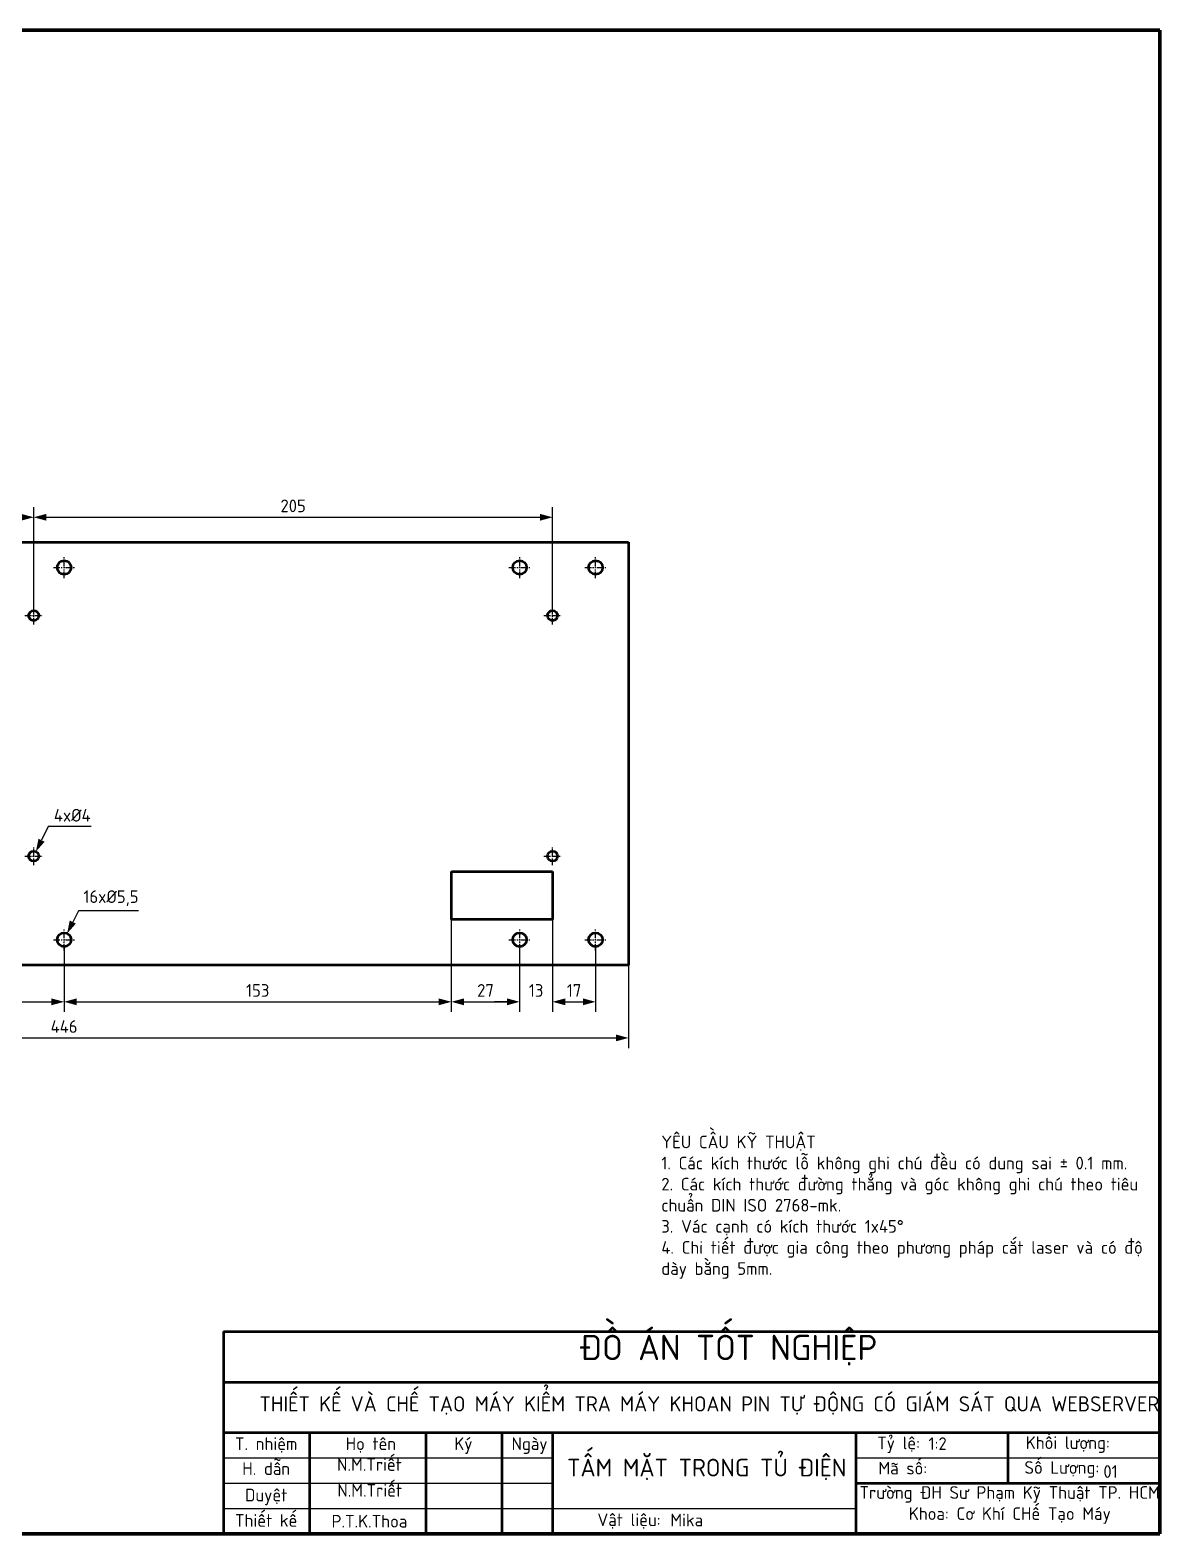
# Model space of a CAD drawing. Header units: millimetres. Extents: x -190 to 12889, y -227 to 3957.
# Drawn here: x 5305 to 5751, y 488 to 1082 of the extents above; entities that cross this region are included whole.
import ezdxf

# ---------------------------------------------------------------- set-up
doc = ezdxf.new("R2010")
doc.units = ezdxf.units.MM
doc.header["$LTSCALE"] = 0.7
doc.header["$PDMODE"] = 35
doc.header["$PDSIZE"] = -4
doc.linetypes.add('CENTER2', pattern=[1.125, 0.75, -0.125, 0.125, -0.125])
doc.layers.get('0').update_dxf_attribs({"color": 255})
for name, color, linetype, lineweight in [('AM_5', 10, 'Continuous', 25), ('AMC_Contour', 7, 'Continuous', 50), ('CON', 7, 'Continuous', 50), ('DIM', 94, 'Continuous', 25), ('KHUNGBV', 5, 'Continuous', 70), ('TEXT', 7, 'Continuous', 25)]:
    doc.layers.add(name, color=color, linetype=linetype, lineweight=lineweight)
doc.styles.add('TCVN-7284', font='tcvn+7284-2003r.ttf')
doc.dimstyles.new('TCVN_ISO-25_RadiusDia', dxfattribs={"dimtxt": 2.5, "dimasz": 2.5, "dimexe": 2, "dimexo": 0, "dimgap": 1, "dimtad": 1, "dimtoh": 1, "dimtxsty": 'TCVN-7284', "dimblk": 'Arrow', "dimcen": 0, "dimclrd": 256, "dimclre": 256, "dimclrt": 256, "dimadec": 0, "dimazin": 0, "dimtfac": 1, "dimtofl": 0, "dimtmove": 1, "dimatfit": 0, "dimldrblk": 'Arrow', "dimfxl": 1, "dimlwd": -1, "dimlwe": -1, "dimarcsym": 0})

# ---------------------------------------------------------------- blocks, each defined once
blk = doc.blocks.new('KHUNG_A3')
at = {"layer": 'CON', "color": 8, "linetype": 'Continuous', "ltscale": 0.66}
for p, q in [((296.71, 84.61), (296.71, 44.61)), ((296.71, 84.61), (481.71, 84.61)), ((296.71, 74.61), (481.71, 74.61)), ((296.71, 64.61), (481.71, 64.61)), ((313.71, 64.61), (313.71, 44.61)), ((336.71, 64.61), (336.71, 44.61)), ((351.71, 64.61), (351.71, 44.61)), ((361.71, 64.61), (361.71, 44.61)), ((421.71, 44.61), (421.71, 64.61)), ((451.71, 54.61), (451.71, 64.61)), ((421.71, 54.61), (481.71, 54.61))]:
    blk.add_line(p, q, dxfattribs=at)
at = {"layer": 'DIM', "color": 8, "linetype": 'Continuous', "ltscale": 0.66}
for p, q in [((296.71, 59.61), (361.71, 59.61)), ((421.71, 59.61), (481.71, 59.61)), ((296.71, 54.61), (361.71, 54.61)), ((296.71, 49.61), (421.71, 49.61))]:
    blk.add_line(p, q, dxfattribs=at)
at = {"layer": 'KHUNGBV', "color": 8, "linetype": 'Continuous', "ltscale": 0.66}
for p, q in [((481.71, 341.61), (61.71, 341.61)), ((481.71, 44.61), (481.71, 341.61)), ((61.71, 44.61), (481.71, 44.61))]:
    blk.add_line(p, q, dxfattribs=at)
at = {"color": 255, "attachment_point": 1, "style": 'TCVN-7284'}
for s, width, insert, char_height in [('{\\W1.485708; }ĐỒ ÁN TỐT NGHIỆP', 65.6643, (362.61, 83.93), 5), ('\\pxqc;T. nhiệm', 16.8827, (296.71, 63.68), 2.5), ('{\\W2.460912; }Họ tên', 16.8827, (317.11, 63.68), 2.5), ('{\\W4.544245; }Ký', 16.8827, (335.42, 63.68), 2.5), ('{\\W1.017842; }Ngày', 9.8035, (352.08, 63.68), 2.5), ('\\pxqc;Tỷ lệ:', 9.8035, (425.19, 63.83), 2.5), ('\\pxqc;Khối lượng:', 20.0073, (453.51, 63.88), 2.5), ('\\pxqc;H. dẫn', 16.8827, (296.71, 58.76), 2.5), ('\\pxqc;N.M.Triết', 16.8827, (317.11, 59.57), 2.5), ('{\\W0.286782; }Mã số:', 12.5818, (425.56, 58.85), 2.5), ('\\pxqc;Số Lượng:', 17.9691, (453.36, 58.98), 2.5), ('\\pxqc;Duyệt', 16.8827, (296.71, 53.54), 2.5), ('\\pxqc;N.M.Triết', 16.8827, (317.16, 54.47), 2.5), ('{\\W0.981773; }Trường ĐH Sư Phạm Kỹ Thuật TP. HCM\\P{\\W7.398439; }Khoa: Cơ Khí CHế Tạo Máy ', 61.6953, (420.88, 54.04), 2.5), ('\\pxqc;Thiết kế', 16.8827, (296.71, 48.52), 2.5), ('\\pxqc;P.T.K.Thoa', 16.8827, (317.11, 48.37), 2.5), ('\\pxi-3,l3,qc,t3;Vật liệu:', 59.8171, (346.92, 48.66), 2.5)]:
    blk.add_mtext_dynamic_manual_height_columns(s, width=width, gutter_width=88.6, heights=[0], dxfattribs=dict(at, insert=insert, char_height=char_height))
at = {"color": 255, "insert": (303.83, 71.79), "char_height": 3, "width": 178.521, "attachment_point": 1, "style": 'TCVN-7284'}
blk.add_mtext('THIẾT KẾ VÀ CHẾ TẠO MÁY KIỂM TRA MÁY KHOAN PIN TỰ ĐỘNG CÓ GIÁM SÁT QUA WEBSERVER\\P', dxfattribs=at)
blk = doc.blocks.new('*U665')
at = {"layer": 'AM_5', "color": 0, "linetype": 'CENTER2', "ltscale": 5, "transparency": 16777216}
for p, q in [((-4.25, 0), (-0.55, 0)), ((0, 0.55), (0, 4.25)), ((0.55, 0), (4.25, 0)), ((0, -4.25), (0, -0.55))]:
    blk.add_line(p, q, dxfattribs=at)
at = {"layer": 'AM_5', "color": 0, "linetype": 'Continuous', "ltscale": 5, "transparency": 16777216}
for p, q in [((-0.275, 0), (0.275, 0)), ((0, -0.275), (0, 0.275))]:
    blk.add_line(p, q, dxfattribs=at)
blk = doc.blocks.new('*U674')
at = {"layer": 'AM_5', "color": 0, "linetype": 'CENTER2', "ltscale": 5, "transparency": 16777216}
for p, q in [((-4.25, 0), (-0.55, 0)), ((0, 0.55), (0, 4.25)), ((0.55, 0), (4.25, 0)), ((0, -4.25), (0, -0.55))]:
    blk.add_line(p, q, dxfattribs=at)
at = {"layer": 'AM_5', "color": 0, "linetype": 'Continuous', "ltscale": 5, "transparency": 16777216}
for p, q in [((-0.275, 0), (0.275, 0)), ((0, -0.275), (0, 0.275))]:
    blk.add_line(p, q, dxfattribs=at)
blk = doc.blocks.new('*U675')
at = {"layer": 'AM_5', "color": 0, "linetype": 'CENTER2', "ltscale": 5, "transparency": 16777216}
for p, q in [((-4.25, 0), (-0.55, 0)), ((0, 0.55), (0, 4.25)), ((0.55, 0), (4.25, 0)), ((0, -4.25), (0, -0.55))]:
    blk.add_line(p, q, dxfattribs=at)
at = {"layer": 'AM_5', "color": 0, "linetype": 'Continuous', "ltscale": 5, "transparency": 16777216}
for p, q in [((-0.275, 0), (0.275, 0)), ((0, -0.275), (0, 0.275))]:
    blk.add_line(p, q, dxfattribs=at)
blk = doc.blocks.new('*U656')
at = {"layer": 'AM_5', "color": 0, "linetype": 'CENTER2', "ltscale": 5, "transparency": 16777216}
for p, q in [((-4.25, 0), (-0.55, 0)), ((0, 0.55), (0, 4.25)), ((0.55, 0), (4.25, 0)), ((0, -4.25), (0, -0.55))]:
    blk.add_line(p, q, dxfattribs=at)
at = {"layer": 'AM_5', "color": 0, "linetype": 'Continuous', "ltscale": 5, "transparency": 16777216}
for p, q in [((-0.275, 0), (0.275, 0)), ((0, -0.275), (0, 0.275))]:
    blk.add_line(p, q, dxfattribs=at)
blk = doc.blocks.new('*U657')
at = {"layer": 'AM_5', "color": 0, "linetype": 'CENTER2', "ltscale": 5, "transparency": 16777216}
for p, q in [((-4.25, 0), (-0.55, 0)), ((0, 0.55), (0, 4.25)), ((0.55, 0), (4.25, 0)), ((0, -4.25), (0, -0.55))]:
    blk.add_line(p, q, dxfattribs=at)
at = {"layer": 'AM_5', "color": 0, "linetype": 'Continuous', "ltscale": 5, "transparency": 16777216}
for p, q in [((-0.275, 0), (0.275, 0)), ((0, -0.275), (0, 0.275))]:
    blk.add_line(p, q, dxfattribs=at)
blk = doc.blocks.new('*U658')
at = {"layer": 'AM_5', "color": 0, "linetype": 'CENTER2', "ltscale": 5, "transparency": 16777216}
for p, q in [((-3.5, 0), (-0.4, 0)), ((0, 0.4), (0, 3.5)), ((0.4, 0), (3.5, 0)), ((0, -3.5), (0, -0.4))]:
    blk.add_line(p, q, dxfattribs=at)
at = {"layer": 'AM_5', "color": 0, "linetype": 'Continuous', "ltscale": 5, "transparency": 16777216}
for p, q in [((-0.2, 0), (0.2, 0)), ((0, -0.2), (0, 0.2))]:
    blk.add_line(p, q, dxfattribs=at)
blk = doc.blocks.new('*U659')
at = {"layer": 'AM_5', "color": 0, "linetype": 'CENTER2', "ltscale": 5, "transparency": 16777216}
for p, q in [((-4.25, 0), (-0.55, 0)), ((0, 0.55), (0, 4.25)), ((0.55, 0), (4.25, 0)), ((0, -4.25), (0, -0.55))]:
    blk.add_line(p, q, dxfattribs=at)
at = {"layer": 'AM_5', "color": 0, "linetype": 'Continuous', "ltscale": 5, "transparency": 16777216}
for p, q in [((-0.275, 0), (0.275, 0)), ((0, -0.275), (0, 0.275))]:
    blk.add_line(p, q, dxfattribs=at)
blk = doc.blocks.new('*U660')
at = {"layer": 'AM_5', "color": 0, "linetype": 'CENTER2', "ltscale": 5, "transparency": 16777216}
for p, q in [((-4.25, 0), (-0.55, 0)), ((0, 0.55), (0, 4.25)), ((0.55, 0), (4.25, 0)), ((0, -4.25), (0, -0.55))]:
    blk.add_line(p, q, dxfattribs=at)
at = {"layer": 'AM_5', "color": 0, "linetype": 'Continuous', "ltscale": 5, "transparency": 16777216}
for p, q in [((-0.275, 0), (0.275, 0)), ((0, -0.275), (0, 0.275))]:
    blk.add_line(p, q, dxfattribs=at)
blk = doc.blocks.new('*U661')
at = {"layer": 'AM_5', "color": 0, "linetype": 'CENTER2', "ltscale": 5, "transparency": 16777216}
for p, q in [((-4.25, 0), (-0.55, 0)), ((0, 0.55), (0, 4.25)), ((0.55, 0), (4.25, 0)), ((0, -4.25), (0, -0.55))]:
    blk.add_line(p, q, dxfattribs=at)
at = {"layer": 'AM_5', "color": 0, "linetype": 'Continuous', "ltscale": 5, "transparency": 16777216}
for p, q in [((-0.275, 0), (0.275, 0)), ((0, -0.275), (0, 0.275))]:
    blk.add_line(p, q, dxfattribs=at)
blk = doc.blocks.new('*U666')
at = {"layer": 'AM_5', "color": 0, "linetype": 'CENTER2', "ltscale": 5, "transparency": 16777216}
for p, q in [((-4.25, 0), (-0.55, 0)), ((0, 0.55), (0, 4.25)), ((0.55, 0), (4.25, 0)), ((0, -4.25), (0, -0.55))]:
    blk.add_line(p, q, dxfattribs=at)
at = {"layer": 'AM_5', "color": 0, "linetype": 'Continuous', "ltscale": 5, "transparency": 16777216}
for p, q in [((-0.275, 0), (0.275, 0)), ((0, -0.275), (0, 0.275))]:
    blk.add_line(p, q, dxfattribs=at)
blk = doc.blocks.new('*U667')
at = {"layer": 'AM_5', "color": 0, "linetype": 'CENTER2', "ltscale": 5, "transparency": 16777216}
for p, q in [((-3.5, 0), (-0.4, 0)), ((0, 0.4), (0, 3.5)), ((0.4, 0), (3.5, 0)), ((0, -3.5), (0, -0.4))]:
    blk.add_line(p, q, dxfattribs=at)
at = {"layer": 'AM_5', "color": 0, "linetype": 'Continuous', "ltscale": 5, "transparency": 16777216}
for p, q in [((-0.2, 0), (0.2, 0)), ((0, -0.2), (0, 0.2))]:
    blk.add_line(p, q, dxfattribs=at)
blk = doc.blocks.new('*U668')
at = {"layer": 'AM_5', "color": 0, "linetype": 'CENTER2', "ltscale": 5, "transparency": 16777216}
for p, q in [((-4.25, 0), (-0.55, 0)), ((0, 0.55), (0, 4.25)), ((0.55, 0), (4.25, 0)), ((0, -4.25), (0, -0.55))]:
    blk.add_line(p, q, dxfattribs=at)
at = {"layer": 'AM_5', "color": 0, "linetype": 'Continuous', "ltscale": 5, "transparency": 16777216}
for p, q in [((-0.275, 0), (0.275, 0)), ((0, -0.275), (0, 0.275))]:
    blk.add_line(p, q, dxfattribs=at)
blk = doc.blocks.new('*U669')
at = {"layer": 'AM_5', "color": 0, "linetype": 'CENTER2', "ltscale": 5, "transparency": 16777216}
for p, q in [((-4.25, 0), (-0.55, 0)), ((0, 0.55), (0, 4.25)), ((0.55, 0), (4.25, 0)), ((0, -4.25), (0, -0.55))]:
    blk.add_line(p, q, dxfattribs=at)
at = {"layer": 'AM_5', "color": 0, "linetype": 'Continuous', "ltscale": 5, "transparency": 16777216}
for p, q in [((-0.275, 0), (0.275, 0)), ((0, -0.275), (0, 0.275))]:
    blk.add_line(p, q, dxfattribs=at)
blk = doc.blocks.new('*U670')
at = {"layer": 'AM_5', "color": 0, "linetype": 'CENTER2', "ltscale": 5, "transparency": 16777216}
for p, q in [((-4.25, 0), (-0.55, 0)), ((0, 0.55), (0, 4.25)), ((0.55, 0), (4.25, 0)), ((0, -4.25), (0, -0.55))]:
    blk.add_line(p, q, dxfattribs=at)
at = {"layer": 'AM_5', "color": 0, "linetype": 'Continuous', "ltscale": 5, "transparency": 16777216}
for p, q in [((-0.275, 0), (0.275, 0)), ((0, -0.275), (0, 0.275))]:
    blk.add_line(p, q, dxfattribs=at)
blk = doc.blocks.new('*U671')
at = {"layer": 'AM_5', "color": 0, "linetype": 'CENTER2', "ltscale": 5, "transparency": 16777216}
for p, q in [((-3.5, 0), (-0.4, 0)), ((0, 0.4), (0, 3.5)), ((0.4, 0), (3.5, 0)), ((0, -3.5), (0, -0.4))]:
    blk.add_line(p, q, dxfattribs=at)
at = {"layer": 'AM_5', "color": 0, "linetype": 'Continuous', "ltscale": 5, "transparency": 16777216}
for p, q in [((-0.2, 0), (0.2, 0)), ((0, -0.2), (0, 0.2))]:
    blk.add_line(p, q, dxfattribs=at)
blk = doc.blocks.new('*U672')
at = {"layer": 'AM_5', "color": 0, "linetype": 'CENTER2', "ltscale": 5, "transparency": 16777216}
for p, q in [((-4.25, 0), (-0.55, 0)), ((0, 0.55), (0, 4.25)), ((0.55, 0), (4.25, 0)), ((0, -4.25), (0, -0.55))]:
    blk.add_line(p, q, dxfattribs=at)
at = {"layer": 'AM_5', "color": 0, "linetype": 'Continuous', "ltscale": 5, "transparency": 16777216}
for p, q in [((-0.275, 0), (0.275, 0)), ((0, -0.275), (0, 0.275))]:
    blk.add_line(p, q, dxfattribs=at)
blk = doc.blocks.new('*U673')
at = {"layer": 'AM_5', "color": 0, "linetype": 'CENTER2', "ltscale": 5, "transparency": 16777216}
for p, q in [((-4.25, 0), (-0.55, 0)), ((0, 0.55), (0, 4.25)), ((0.55, 0), (4.25, 0)), ((0, -4.25), (0, -0.55))]:
    blk.add_line(p, q, dxfattribs=at)
at = {"layer": 'AM_5', "color": 0, "linetype": 'Continuous', "ltscale": 5, "transparency": 16777216}
for p, q in [((-0.275, 0), (0.275, 0)), ((0, -0.275), (0, 0.275))]:
    blk.add_line(p, q, dxfattribs=at)
blk = doc.blocks.new('*U662')
at = {"layer": 'AM_5', "color": 0, "linetype": 'CENTER2', "ltscale": 5, "transparency": 16777216}
for p, q in [((-4.25, 0), (-0.55, 0)), ((0, 0.55), (0, 4.25)), ((0.55, 0), (4.25, 0)), ((0, -4.25), (0, -0.55))]:
    blk.add_line(p, q, dxfattribs=at)
at = {"layer": 'AM_5', "color": 0, "linetype": 'Continuous', "ltscale": 5, "transparency": 16777216}
for p, q in [((-0.275, 0), (0.275, 0)), ((0, -0.275), (0, 0.275))]:
    blk.add_line(p, q, dxfattribs=at)
blk = doc.blocks.new('*U663')
at = {"layer": 'AM_5', "color": 0, "linetype": 'CENTER2', "ltscale": 5, "transparency": 16777216}
for p, q in [((-4.25, 0), (-0.55, 0)), ((0, 0.55), (0, 4.25)), ((0.55, 0), (4.25, 0)), ((0, -4.25), (0, -0.55))]:
    blk.add_line(p, q, dxfattribs=at)
at = {"layer": 'AM_5', "color": 0, "linetype": 'Continuous', "ltscale": 5, "transparency": 16777216}
for p, q in [((-0.275, 0), (0.275, 0)), ((0, -0.275), (0, 0.275))]:
    blk.add_line(p, q, dxfattribs=at)
blk = doc.blocks.new('*U664')
at = {"layer": 'AM_5', "color": 0, "linetype": 'CENTER2', "ltscale": 5, "transparency": 16777216}
for p, q in [((-3.5, 0), (-0.4, 0)), ((0, 0.4), (0, 3.5)), ((0.4, 0), (3.5, 0)), ((0, -3.5), (0, -0.4))]:
    blk.add_line(p, q, dxfattribs=at)
at = {"layer": 'AM_5', "color": 0, "linetype": 'Continuous', "ltscale": 5, "transparency": 16777216}
for p, q in [((-0.2, 0), (0.2, 0)), ((0, -0.2), (0, 0.2))]:
    blk.add_line(p, q, dxfattribs=at)
blk = doc.blocks.new('TAM_TRONG1')
at = {"layer": 'CON'}
for p, q in [((6779.98, 785.27), (7225.98, 785.27)), ((6779.98, 618.27), (6779.98, 785.27)), ((7225.98, 785.27), (7225.98, 618.27)), ((6809.97, 655.27), (6849.97, 655.27)), ((6809.97, 636.27), (6809.97, 655.27)), ((6849.97, 655.27), (6849.97, 636.27)), ((7155.98, 655.27), (7195.98, 655.27)), ((7155.98, 636.27), (7155.98, 655.27)), ((7195.98, 655.27), (7195.98, 636.27)), ((6849.97, 636.27), (6809.97, 636.27)), ((7195.98, 636.27), (7155.98, 636.27)), ((7225.98, 618.27), (6779.98, 618.27))]:
    blk.add_line(p, q, dxfattribs=at)
for centre, radius in [((6792.98, 775.27), 2.75), ((6822.98, 775.27), 2.75), ((7002.98, 775.27), 2.75), ((7182.98, 775.27), 2.75), ((7212.98, 775.27), 2.75), ((6843.98, 757.27), 2.75), ((6893.98, 757.27), 2.75), ((6943.98, 757.27), 2.75), ((6990.98, 756.27), 2), ((7195.98, 756.27), 2), ((6843.98, 670.27), 2.75), ((6893.98, 670.27), 2.75), ((6943.98, 670.27), 2.75), ((6990.98, 661.27), 2), ((7195.98, 661.27), 2), ((6792.98, 628.27), 2.75), ((6822.98, 628.27), 2.75), ((7002.98, 628.27), 2.75), ((7182.98, 628.27), 2.75), ((7212.98, 628.27), 2.75)]:
    blk.add_circle(centre, radius, dxfattribs=at)
at = {"layer": 'AM_5', "linetype": 'CENTER2', "ltscale": 5}
for name, p in [('*U670', (6792.98, 775.27)), ('*U669', (6822.98, 775.27)), ('*U668', (7002.98, 775.27)), ('*U672', (7182.98, 775.27)), ('*U673', (7212.98, 775.27)), ('*U660', (6843.98, 757.27)), ('*U661', (6893.98, 757.27)), ('*U666', (6943.98, 757.27)), ('*U667', (6990.98, 756.27)), ('*U671', (7195.98, 756.27)), ('*U675', (6843.98, 670.27)), ('*U656', (6893.98, 670.27)), ('*U657', (6943.98, 670.27)), ('*U658', (6990.98, 661.27)), ('*U664', (7195.98, 661.27)), ('*U665', (6792.98, 628.27)), ('*U674', (6822.98, 628.27)), ('*U659', (7002.98, 628.27)), ('*U663', (7182.98, 628.27)), ('*U662', (7212.98, 628.27))]:
    blk.add_blockref(name, p, dxfattribs=at)
blk = doc.blocks.new('Arrow')
at = {"layer": 'DIM'}
blk.add_solid([(-1, 0.27), (-1, -0.27), (0, 0)], dxfattribs=at)
blk = doc.blocks.new('*D446')
at = {"layer": 'Defpoints', "color": 0, "ltscale": 0.2, "transparency": 16777216}
for p in [(5165.13, 730.92), (5318.13, 720.17), (5318.13, 698.39)]:
    blk.add_point(p, dxfattribs=at)
at = {"layer": 'DIM', "ltscale": 0.2, "transparency": 16777216}
for p, q in [((5165.13, 730.92), (5165.13, 694.39)), ((5318.13, 720.17), (5318.13, 694.39)), ((5170.13, 698.39), (5313.13, 698.39))]:
    blk.add_line(p, q, dxfattribs=at)
at = {"layer": 'DIM', "ltscale": 0.2, "transparency": 16777216, "xscale": 5.000000000000284, "yscale": 5.000000000000284, "zscale": 5.000000000000284, "rotation": 180}
blk.add_blockref('Arrow', (5165.13, 698.39), dxfattribs=at)
at = {"layer": 'DIM', "ltscale": 0.2, "transparency": 16777216, "xscale": 5.000000000000284, "yscale": 5.000000000000284, "zscale": 5.000000000000284}
blk.add_blockref('Arrow', (5318.13, 698.39), dxfattribs=at)
at = {"layer": 'DIM', "ltscale": 0.2, "transparency": 16777216, "insert": (5241.63, 702.89), "char_height": 5, "attachment_point": 5, "style": 'TCVN-7284'}
blk.add_mtext('153', dxfattribs=at)
blk = doc.blocks.new('*D447')
at = {"layer": 'Defpoints', "color": 0, "ltscale": 0.2, "transparency": 16777216}
for p in [(5471.13, 730.92), (5318.13, 720.17), (5471.13, 698.39)]:
    blk.add_point(p, dxfattribs=at)
at = {"layer": 'DIM', "ltscale": 0.2, "transparency": 16777216}
for p, q in [((5471.13, 730.92), (5471.13, 694.39)), ((5318.13, 720.17), (5318.13, 694.39)), ((5323.13, 698.39), (5466.13, 698.39))]:
    blk.add_line(p, q, dxfattribs=at)
at = {"layer": 'DIM', "ltscale": 0.2, "transparency": 16777216, "xscale": 5.000000000000284, "yscale": 5.000000000000284, "zscale": 5.000000000000284, "rotation": 180}
blk.add_blockref('Arrow', (5318.13, 698.39), dxfattribs=at)
at = {"layer": 'DIM', "ltscale": 0.2, "transparency": 16777216, "xscale": 5.000000000000284, "yscale": 5.000000000000284, "zscale": 5.000000000000284}
blk.add_blockref('Arrow', (5471.13, 698.39), dxfattribs=at)
at = {"layer": 'DIM', "ltscale": 0.2, "transparency": 16777216, "insert": (5394.63, 702.89), "char_height": 5, "attachment_point": 5, "style": 'TCVN-7284'}
blk.add_mtext('153', dxfattribs=at)
blk = doc.blocks.new('*D448')
at = {"layer": 'Defpoints', "color": 0, "ltscale": 0.2, "transparency": 16777216}
for p in [(5471.13, 730.92), (5498.13, 720.17), (5498.13, 698.39)]:
    blk.add_point(p, dxfattribs=at)
at = {"layer": 'DIM', "ltscale": 0.2, "transparency": 16777216}
for p, q in [((5471.13, 730.92), (5471.13, 694.39)), ((5498.13, 720.17), (5498.13, 694.39)), ((5476.13, 698.39), (5493.13, 698.39))]:
    blk.add_line(p, q, dxfattribs=at)
at = {"layer": 'DIM', "ltscale": 0.2, "transparency": 16777216, "xscale": 5.000000000000284, "yscale": 5.000000000000284, "zscale": 5.000000000000284, "rotation": 180}
blk.add_blockref('Arrow', (5471.13, 698.39), dxfattribs=at)
at = {"layer": 'DIM', "ltscale": 0.2, "transparency": 16777216, "xscale": 5.000000000000284, "yscale": 5.000000000000284, "zscale": 5.000000000000284}
blk.add_blockref('Arrow', (5498.13, 698.39), dxfattribs=at)
at = {"layer": 'DIM', "ltscale": 0.2, "transparency": 16777216, "insert": (5484.63, 702.89), "char_height": 5, "attachment_point": 5, "style": 'TCVN-7284'}
blk.add_mtext('27', dxfattribs=at)
blk = doc.blocks.new('*D449')
at = {"layer": 'Defpoints', "color": 0, "ltscale": 0.2, "transparency": 16777216}
for p in [(5511.13, 730.92), (5498.13, 720.17), (5511.13, 698.39)]:
    blk.add_point(p, dxfattribs=at)
at = {"layer": 'DIM', "ltscale": 0.2, "transparency": 16777216}
for p, q in [((5511.13, 730.92), (5511.13, 694.39)), ((5498.13, 720.17), (5498.13, 694.39)), ((5493.13, 698.39), (5488.13, 698.39)), ((5516.13, 698.39), (5521.13, 698.39))]:
    blk.add_line(p, q, dxfattribs=at)
at = {"layer": 'DIM', "ltscale": 0.2, "transparency": 16777216, "xscale": 5.000000000000284, "yscale": 5.000000000000284, "zscale": 5.000000000000284}
blk.add_blockref('Arrow', (5498.13, 698.39), dxfattribs=at)
at = {"layer": 'DIM', "ltscale": 0.2, "transparency": 16777216, "xscale": 5.000000000000284, "yscale": 5.000000000000284, "zscale": 5.000000000000284, "rotation": 180}
blk.add_blockref('Arrow', (5511.13, 698.39), dxfattribs=at)
at = {"layer": 'DIM', "ltscale": 0.2, "transparency": 16777216, "insert": (5504.63, 702.89), "char_height": 5, "attachment_point": 5, "style": 'TCVN-7284'}
blk.add_mtext('13', dxfattribs=at)
blk = doc.blocks.new('*D450')
at = {"layer": 'Defpoints', "color": 0, "ltscale": 0.2, "transparency": 16777216}
for p in [(5511.13, 730.92), (5528.13, 720.17), (5528.13, 698.39)]:
    blk.add_point(p, dxfattribs=at)
at = {"layer": 'DIM', "ltscale": 0.2, "transparency": 16777216}
for p, q in [((5511.13, 730.92), (5511.13, 694.39)), ((5528.13, 720.17), (5528.13, 694.39)), ((5516.13, 698.39), (5523.13, 698.39))]:
    blk.add_line(p, q, dxfattribs=at)
at = {"layer": 'DIM', "ltscale": 0.2, "transparency": 16777216, "xscale": 5.000000000000284, "yscale": 5.000000000000284, "zscale": 5.000000000000284, "rotation": 180}
blk.add_blockref('Arrow', (5511.13, 698.39), dxfattribs=at)
at = {"layer": 'DIM', "ltscale": 0.2, "transparency": 16777216, "xscale": 5.000000000000284, "yscale": 5.000000000000284, "zscale": 5.000000000000284}
blk.add_blockref('Arrow', (5528.13, 698.39), dxfattribs=at)
at = {"layer": 'DIM', "ltscale": 0.2, "transparency": 16777216, "insert": (5519.63, 702.89), "char_height": 5, "attachment_point": 5, "style": 'TCVN-7284'}
blk.add_mtext('17', dxfattribs=at)
blk = doc.blocks.new('*D451')
at = {"layer": 'Defpoints', "color": 0, "ltscale": 0.2, "transparency": 16777216}
for p in [(5095.13, 712.92), (5541.13, 712.92), (5541.13, 684.13)]:
    blk.add_point(p, dxfattribs=at)
at = {"layer": 'DIM', "ltscale": 0.2, "transparency": 16777216}
for p, q in [((5095.13, 712.92), (5095.13, 680.13)), ((5541.13, 712.92), (5541.13, 680.13)), ((5100.13, 684.13), (5536.13, 684.13))]:
    blk.add_line(p, q, dxfattribs=at)
at = {"layer": 'DIM', "ltscale": 0.2, "transparency": 16777216, "xscale": 5.000000000000284, "yscale": 5.000000000000284, "zscale": 5.000000000000284, "rotation": 180}
blk.add_blockref('Arrow', (5095.13, 684.13), dxfattribs=at)
at = {"layer": 'DIM', "ltscale": 0.2, "transparency": 16777216, "xscale": 5.000000000000284, "yscale": 5.000000000000284, "zscale": 5.000000000000284}
blk.add_blockref('Arrow', (5541.13, 684.13), dxfattribs=at)
at = {"layer": 'DIM', "ltscale": 0.2, "transparency": 16777216, "insert": (5318.13, 688.63), "char_height": 5, "attachment_point": 5, "style": 'TCVN-7284'}
blk.add_mtext('446', dxfattribs=at)
blk = doc.blocks.new('*D463')
at = {"layer": 'Defpoints', "color": 0, "ltscale": 0.2, "transparency": 16777216}
for p in [(5306.13, 889.78), (5259.13, 854.67), (5306.13, 852.92)]:
    blk.add_point(p, dxfattribs=at)
at = {"layer": 'DIM', "ltscale": 0.2, "transparency": 16777216}
for p, q in [((5259.13, 854.67), (5259.13, 893.78)), ((5306.13, 852.92), (5306.13, 893.78)), ((5264.13, 889.78), (5301.13, 889.78))]:
    blk.add_line(p, q, dxfattribs=at)
at = {"layer": 'DIM', "ltscale": 0.2, "transparency": 16777216, "xscale": 5.000000000000284, "yscale": 5.000000000000284, "zscale": 5.000000000000284, "rotation": 180}
blk.add_blockref('Arrow', (5259.13, 889.78), dxfattribs=at)
at = {"layer": 'DIM', "ltscale": 0.2, "transparency": 16777216, "xscale": 5.000000000000284, "yscale": 5.000000000000284, "zscale": 5.000000000000284}
blk.add_blockref('Arrow', (5306.13, 889.78), dxfattribs=at)
at = {"layer": 'DIM', "ltscale": 0.2, "transparency": 16777216, "insert": (5282.63, 894.28), "char_height": 5, "attachment_point": 5, "style": 'TCVN-7284'}
blk.add_mtext('47', dxfattribs=at)
blk = doc.blocks.new('*D464')
at = {"layer": 'Defpoints', "color": 0, "ltscale": 0.2, "transparency": 16777216}
for p in [(5511.13, 889.78), (5306.13, 852.92), (5511.13, 852.92)]:
    blk.add_point(p, dxfattribs=at)
at = {"layer": 'DIM', "ltscale": 0.2, "transparency": 16777216}
for p, q in [((5306.13, 852.92), (5306.13, 893.78)), ((5511.13, 852.92), (5511.13, 893.78)), ((5311.13, 889.78), (5506.13, 889.78))]:
    blk.add_line(p, q, dxfattribs=at)
at = {"layer": 'DIM', "ltscale": 0.2, "transparency": 16777216, "xscale": 5.000000000000284, "yscale": 5.000000000000284, "zscale": 5.000000000000284, "rotation": 180}
blk.add_blockref('Arrow', (5306.13, 889.78), dxfattribs=at)
at = {"layer": 'DIM', "ltscale": 0.2, "transparency": 16777216, "xscale": 5.000000000000284, "yscale": 5.000000000000284, "zscale": 5.000000000000284}
blk.add_blockref('Arrow', (5511.13, 889.78), dxfattribs=at)
at = {"layer": 'DIM', "ltscale": 0.2, "transparency": 16777216, "insert": (5408.63, 894.28), "char_height": 5, "attachment_point": 5, "style": 'TCVN-7284'}
blk.add_mtext('205', dxfattribs=at)
blk = doc.blocks.new('*D654')
at = {"layer": 'Defpoints', "color": 0, "ltscale": 0.2, "transparency": 16777216}
for p in [(5307.01, 757.72), (5305.25, 754.13)]:
    blk.add_point(p, dxfattribs=at)
at = {"layer": 'DIM', "ltscale": 0.2, "transparency": 16777216}
for p, q in [((5311.86, 767.58), (5309.22, 762.2)), ((5328.86, 767.58), (5311.86, 767.58))]:
    blk.add_line(p, q, dxfattribs=at)
at = {"layer": 'DIM', "ltscale": 0.2, "transparency": 16777216, "xscale": 5.000000000000284, "yscale": 5.000000000000284, "zscale": 5.000000000000284, "rotation": 243.8374837816362}
blk.add_blockref('Arrow', (5307.01, 757.72), dxfattribs=at)
at = {"layer": 'DIM', "ltscale": 0.2, "transparency": 16777216, "insert": (5321.36, 772.08), "char_height": 5, "attachment_point": 5, "style": 'TCVN-7284'}
blk.add_mtext('4x%%C4', dxfattribs=at)
blk = doc.blocks.new('*D655')
at = {"layer": 'Defpoints', "color": 0, "ltscale": 0.2, "transparency": 16777216}
for p in [(5319.35, 725.39), (5316.91, 720.46)]:
    blk.add_point(p, dxfattribs=at)
at = {"layer": 'DIM', "ltscale": 0.2, "transparency": 16777216}
for p, q in [((5323.79, 734.35), (5321.57, 729.87)), ((5347.54, 734.35), (5323.79, 734.35))]:
    blk.add_line(p, q, dxfattribs=at)
at = {"layer": 'DIM', "ltscale": 0.2, "transparency": 16777216, "xscale": 5.000000000000284, "yscale": 5.000000000000284, "zscale": 5.000000000000284, "rotation": 243.6635939054055}
blk.add_blockref('Arrow', (5319.35, 725.39), dxfattribs=at)
at = {"layer": 'DIM', "ltscale": 0.2, "transparency": 16777216, "insert": (5336.66, 739.35), "char_height": 5, "attachment_point": 5, "style": 'TCVN-7284'}
blk.add_mtext('16x%%C5,5', dxfattribs=at)

msp = doc.modelspace()

# ---------------------------------------------------------------- block references
at = {"layer": 'DIM', "xscale": 2, "yscale": 2, "zscale": 2}
msp.add_blockref('KHUNG_A3', (4787.6721, 398.9931), dxfattribs=at)
at = {"layer": 'DIM'}
msp.add_blockref('TAM_TRONG1', (-1684.8428, 94.6535), dxfattribs=at)

# ---------------------------------------------------------------- texts
at = {"ltscale": 0.7, "char_height": 5, "attachment_point": 1, "style": 'TCVN-7284'}
for s, width, insert in [('1:2', 9.000073, (5659.6656, 526.3717)), ('01', 9.000073, (5728.7525, 515.3661)), ('Mika', 42.257213, (5557.6447, 496.1858))]:
    msp.add_mtext_dynamic_manual_height_columns(s, width=width, gutter_width=25, heights=[0], dxfattribs=dict(at, insert=insert))
at = {"layer": 'AMC_Contour', "color": 255, "insert": (5516.8853, 517.9011), "char_height": 7, "attachment_point": 1, "style": 'TCVN-7284'}
msp.add_mtext_dynamic_manual_height_columns('TẤM MẶT TRONG TỦ ĐIỆN', width=111.018745, gutter_width=35, heights=[0], dxfattribs=at)
at = {"layer": 'TEXT', "ltscale": 0.7, "insert": (5554.0966, 645.5376), "char_height": 5, "attachment_point": 1, "style": 'TCVN-7284'}
msp.add_mtext_dynamic_manual_height_columns('YÊU CẦU KỸ THUẬT\\P1. Các kích thước lỗ không ghi chú đều có dung sai ± 0.1 mm. \\P2. Các kích thước đường thẳng và góc không ghi chú theo tiêu chuẩn DIN ISO 2768-mk.\\P3. Vác cạnh có kích thước 1x45°\\P4. Chi tiết được gia công theo phương pháp cắt laser và có độ dày bằng 5mm.', width=190.741037, gutter_width=3444.1823, heights=[0], dxfattribs=at)

# ---------------------------------------------------------------- dimensions: what is measured, and where the dimension line sits
at = {"layer": 'DIM', "ltscale": 0.2}
for base, p1, p2, override, picture, middle in [((5306.1323, 889.7759), (5259.1323, 854.6709), (5306.1323, 852.9209), {"dimscale": 2, "dimtmove": 1}, '*D463', (5282.6323, 894.2759)), ((5511.1323, 889.7759), (5306.1323, 852.9209), (5511.1323, 852.9209), {"dimscale": 2, "dimtmove": 1}, '*D464', (5408.6323, 894.2759)), ((5318.1323, 698.3915), (5165.1304, 730.9209), (5318.1323, 720.1709), {"dimscale": 2, "dimtmove": 1}, '*D446', (5241.6314, 702.8915)), ((5471.1323, 698.3915), (5318.1323, 720.1709), (5471.1323, 730.9209), {"dimscale": 2, "dimtmove": 1}, '*D447', (5394.6323, 702.8915)), ((5498.1323, 698.3915), (5471.1323, 730.9209), (5498.1323, 720.1709), {"dimscale": 2, "dimtmove": 1}, '*D448', (5484.6323, 702.8915)), ((5528.1323, 698.3915), (5511.1323, 730.9209), (5528.1323, 720.1709), {"dimscale": 2, "dimtmove": 1}, '*D450', (5519.6323, 702.8915)), ((5541.1323, 684.1274), (5095.1323, 712.9209), (5541.1323, 712.9209), {"dimscale": 2, "dimgap": 1, "dimtol": 0, "dimlim": 0, "dimtp": 0.3, "dimtm": 0.3, "dimtmove": 1}, '*D451', (5318.1323, 688.6274))]:
    dim = msp.add_linear_dim(base=base, p1=p1, p2=p2, dimstyle='TCVN_ISO-25_RadiusDia', override=override, dxfattribs=at)
    dim.commit()
    dim.dimension.update_dxf_attribs({"geometry": picture, "text_midpoint": middle})
dim = msp.add_diameter_dim_2p(p1=(5305.2505, 754.1258), p2=(5307.0141, 757.716), dimstyle='TCVN_ISO-25_RadiusDia', override={"dimscale": 2, "dimpost": '4x%%C<>', "dimtmove": 1}, dxfattribs=at)
dim.commit()
dim.dimension.update_dxf_attribs({"geometry": '*D654', "text_midpoint": (5311.8577, 767.5756), "dimtype": 163})
dim = msp.add_diameter_dim_2p(p1=(5316.9123, 720.4563), p2=(5319.3523, 725.3854), dimstyle='TCVN_ISO-25_RadiusDia', override={"dimscale": 2, "dimpost": '16x%%C<>', "dimtmove": 1}, dxfattribs=at)
dim.commit()
dim.dimension.update_dxf_attribs({"geometry": '*D655', "text_midpoint": (5336.6637, 739.3475)})
dim = msp.add_linear_dim(base=(5511.1323, 698.3915), p1=(5498.1323, 720.1709), p2=(5511.1323, 730.9209), dimstyle='TCVN_ISO-25_RadiusDia', override={"dimscale": 2}, dxfattribs=at)
dim.commit()
dim.dimension.update_dxf_attribs({"geometry": '*D449', "text_midpoint": (5504.6323, 698.3915), "dimtype": 160})

doc.saveas('drawing.dxf')
